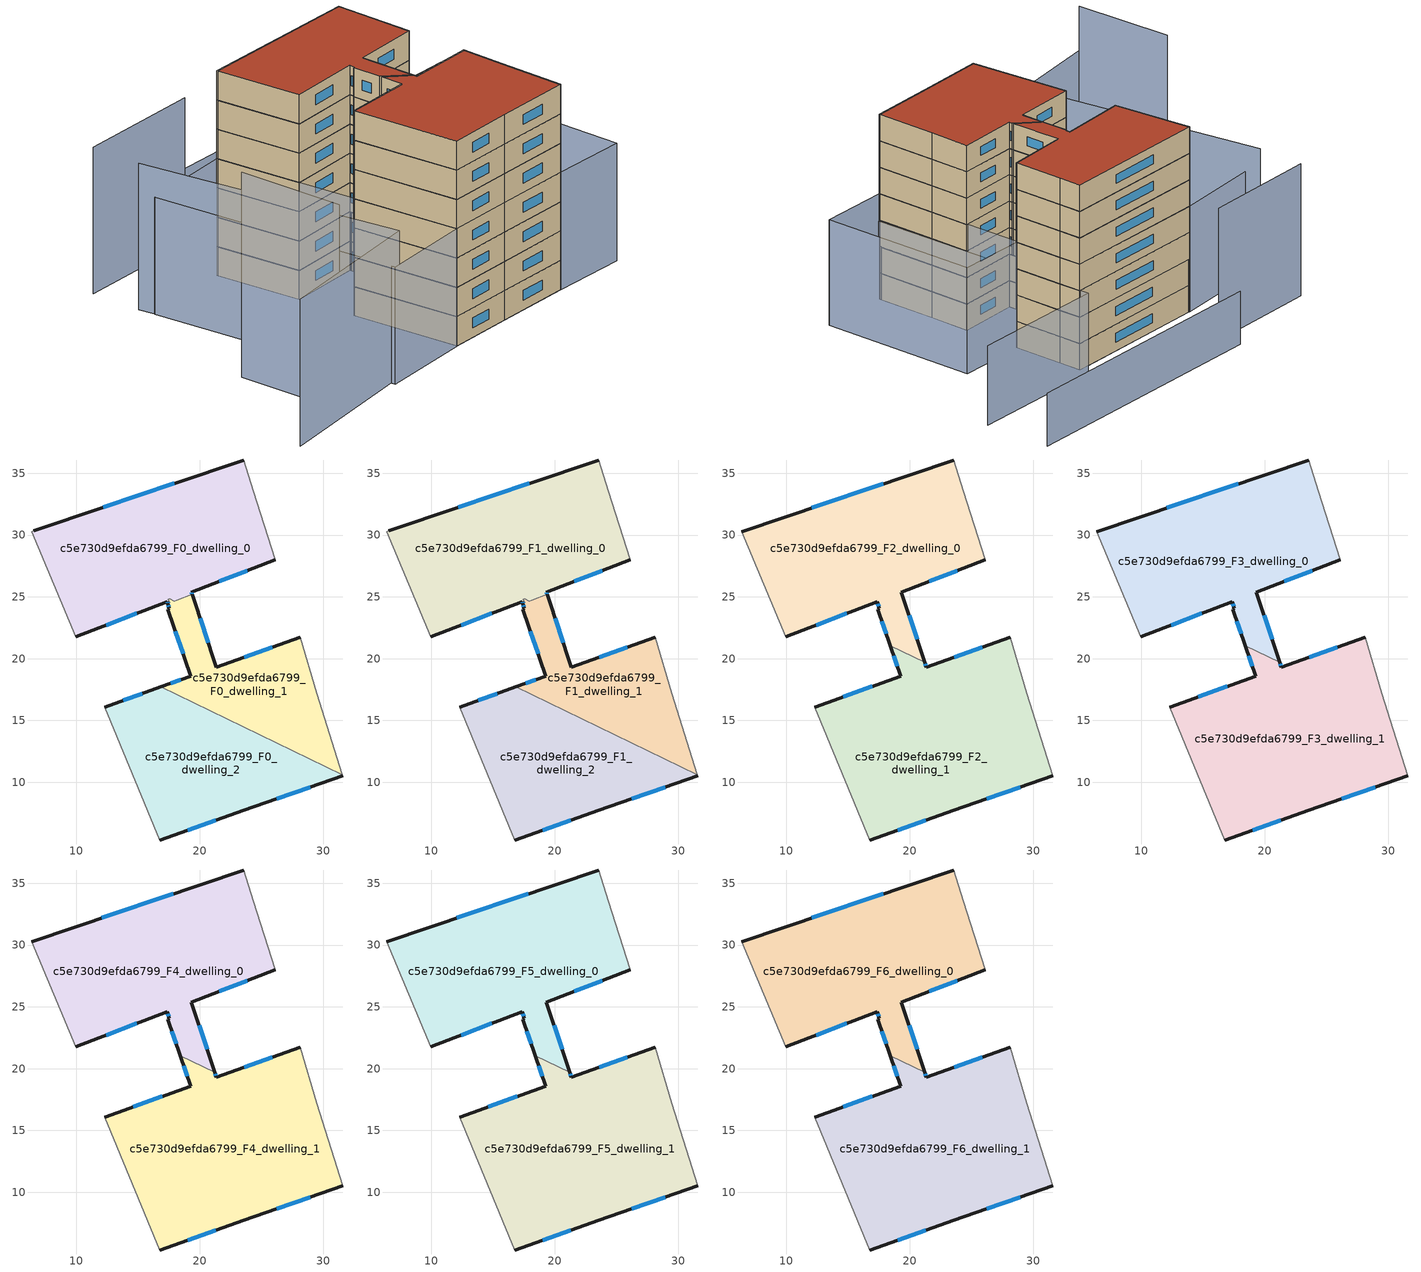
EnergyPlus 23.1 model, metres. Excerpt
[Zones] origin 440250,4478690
c5e730d9efda6799_F0_dwelling_0
 floor ground (EU_floor_Construction): 26.11,27.98 24.34,33.6 23.54,36.07 6.56,30.34 6.39,30.28 9.95,21.75 17.37,24.6 17.41,24.45 17.55,24.5 17.46,24.79 17.57,24.84 17.94,24.66 19.37,25.21 19.31,25.38 z0
 wall outside (EU_wall_Construction): 17.41,24.45 17.37,24.6 9.95,21.75 / 6.56,30.34 23.54,36.07 / 26.11,27.98 19.31,25.38 19.37,25.21 z0:3
 wall adiabatic (EU_wall_Construction): 9.95,21.75 6.39,30.28 6.56,30.34 / 23.54,36.07 24.34,33.6 26.11,27.98 z0:3
 wall to c5e730d9efda6799_F0_dwelling_1 (EU_wall_Construction): 17.94,24.66 17.57,24.84 17.46,24.79 17.55,24.5 17.41,24.45 / 18.13,24.73 17.95,24.66 / 19.37,25.21 18.14,24.73 z0:3
 window (EU_Window_Construction): 17.4,24.5 17.38,24.55 / 14.91,23.65 12.41,22.69 / 12.19,32.24 17.91,34.17 / 23.85,27.12 21.56,26.24 / 19.33,25.33 19.35,25.27 z0.99:2.01
c5e730d9efda6799_F0_dwelling_1
 floor ground (EU_floor_Construction): 31.54,10.6 29.48,17.19 28.11,21.73 21.35,19.32 19.37,25.21 17.94,24.66 17.57,24.84 17.46,24.79 17.55,24.5 17.41,24.45 17.53,24.08 17.41,24.01 19.26,18.58 16.85,17.71 z0
 wall outside (EU_wall_Construction): 16.85,17.71 19.26,18.58 17.41,24.01 17.53,24.08 17.41,24.45 / 19.37,25.21 21.35,19.32 28.11,21.73 z0:3
 wall adiabatic (EU_wall_Construction): 28.11,21.73 29.48,17.19 31.54,10.6 z0:3
 wall to c5e730d9efda6799_F0_dwelling_2 (EU_wall_Construction): 31.54,10.6 16.85,17.71 z0:3
 window (EU_Window_Construction): 17.65,18 18.46,18.29 / 18.64,20.38 18.02,22.21 / 17.49,24.2 17.45,24.33 / 20.02,23.25 20.69,21.27 / 23.59,20.11 25.87,20.93 z0.99:2.01
c5e730d9efda6799_F0_dwelling_2
 floor ground (EU_floor_Construction): 31.57,10.51 31.54,10.6 16.85,17.71 12.3,16.08 16.76,5.32 23.56,7.72 z0
 wall outside (EU_wall_Construction): 12.3,16.08 16.85,17.71 / 31.57,10.51 23.56,7.72 16.76,5.32 z0:3
 wall adiabatic (EU_wall_Construction): 31.54,10.6 31.57,10.51 / 16.76,5.32 12.3,16.08 z0:3
 window (EU_Window_Construction): 13.81,16.62 15.34,17.17 / 28.92,9.58 26.22,8.64 / 21.31,6.92 19.01,6.12 z0.99:2.01
c5e730d9efda6799_F1_dwelling_0
 floor to c5e730d9efda6799_F0_dwelling_0 (EU_floor_Construction): 26.11,27.98 24.34,33.6 23.54,36.07 6.56,30.34 6.39,30.28 9.95,21.75 17.37,24.6 17.41,24.45 17.55,24.5 17.46,24.79 17.57,24.84 17.94,24.66 19.37,25.21 19.31,25.38 z3
 wall outside (EU_wall_Construction): 17.41,24.45 17.37,24.6 9.95,21.75 / 6.56,30.34 23.54,36.07 / 26.11,27.98 19.31,25.38 19.37,25.21 z3:6
 wall adiabatic (EU_wall_Construction): 9.95,21.75 6.39,30.28 6.56,30.34 / 23.54,36.07 24.34,33.6 26.11,27.98 z3:6
 wall to c5e730d9efda6799_F1_dwelling_1 (EU_wall_Construction): 17.94,24.66 17.57,24.84 17.46,24.79 17.55,24.5 17.41,24.45 / 18.13,24.73 17.95,24.66 / 19.37,25.21 18.14,24.73 z3:6
 window (EU_Window_Construction): 17.4,24.5 17.38,24.55 / 14.91,23.65 12.41,22.69 / 12.19,32.24 17.91,34.17 / 23.85,27.12 21.56,26.24 / 19.33,25.33 19.35,25.27 z3.99:5.01
c5e730d9efda6799_F1_dwelling_1
 floor to c5e730d9efda6799_F0_dwelling_1 (EU_floor_Construction): 31.54,10.6 29.48,17.19 28.11,21.73 21.35,19.32 19.37,25.21 17.94,24.66 17.57,24.84 17.46,24.79 17.55,24.5 17.41,24.45 17.53,24.08 17.41,24.01 19.26,18.58 16.85,17.71 z3
 wall outside (EU_wall_Construction): 16.85,17.71 19.26,18.58 17.41,24.01 17.53,24.08 17.41,24.45 / 19.37,25.21 21.35,19.32 28.11,21.73 z3:6
 wall adiabatic (EU_wall_Construction): 28.11,21.73 29.48,17.19 31.54,10.6 z3:6
 wall to c5e730d9efda6799_F1_dwelling_2 (EU_wall_Construction): 31.54,10.6 16.85,17.71 z3:6
 window (EU_Window_Construction): 17.65,18 18.46,18.29 / 18.64,20.38 18.02,22.21 / 17.49,24.2 17.45,24.33 / 20.02,23.25 20.69,21.27 / 23.59,20.11 25.87,20.93 z3.99:5.01
c5e730d9efda6799_F1_dwelling_2
 floor to c5e730d9efda6799_F0_dwelling_2 (EU_floor_Construction): 31.57,10.51 31.54,10.6 16.85,17.71 12.3,16.08 16.76,5.32 23.56,7.72 z3
 wall outside (EU_wall_Construction): 12.3,16.08 16.85,17.71 / 31.57,10.51 23.56,7.72 16.76,5.32 z3:6
 wall adiabatic (EU_wall_Construction): 31.54,10.6 31.57,10.51 / 16.76,5.32 12.3,16.08 z3:6
 window (EU_Window_Construction): 13.81,16.62 15.34,17.17 / 28.92,9.58 26.22,8.64 / 21.31,6.92 19.01,6.12 z3.99:5.01
c5e730d9efda6799_F2_dwelling_0
 floor to c5e730d9efda6799_F1_dwelling_0 (EU_floor_Construction): 26.11,27.98 24.34,33.6 23.54,36.07 6.56,30.34 6.39,30.28 9.95,21.75 17.37,24.6 17.41,24.45 17.55,24.5 17.46,24.79 17.57,24.84 17.94,24.66 19.37,25.21 19.31,25.38 z6
 floor to c5e730d9efda6799_F1_dwelling_1 (EU_floor_Construction): 21.22,19.69 19.37,25.21 17.94,24.66 17.57,24.84 17.46,24.79 17.55,24.5 17.41,24.45 17.53,24.08 17.41,24.01 18.42,21.05 z6
 wall outside (EU_wall_Construction): 18.42,21.05 17.41,24.01 17.53,24.08 17.37,24.6 9.95,21.75 / 6.39,30.28 23.54,36.07 / 26.11,27.98 19.31,25.38 21.22,19.69 z6:9
 wall adiabatic (EU_wall_Construction): 9.95,21.75 6.39,30.28 / 23.54,36.07 24.34,33.6 26.11,27.98 z6:9
 wall to c5e730d9efda6799_F2_dwelling_1 (EU_wall_Construction): 21.22,19.69 18.42,21.05 z6:9
 window (EU_Window_Construction): 18.08,22.03 17.74,23.03 / 17.47,24.25 17.42,24.42 / 14.91,23.65 12.41,22.69 / 12.08,32.2 17.86,34.15 / 23.85,27.12 21.56,26.24 / 19.94,23.49 20.59,21.58 z6.99:8.01
c5e730d9efda6799_F2_dwelling_1
 floor to c5e730d9efda6799_F1_dwelling_1 (EU_floor_Construction): 31.54,10.6 29.48,17.19 28.11,21.73 21.35,19.32 21.22,19.69 18.42,21.05 19.26,18.58 16.85,17.71 z6
 floor to c5e730d9efda6799_F1_dwelling_2 (EU_floor_Construction): 31.57,10.51 31.54,10.6 16.85,17.71 12.3,16.08 16.76,5.32 23.56,7.72 z6
 wall outside (EU_wall_Construction): 12.3,16.08 19.26,18.58 18.42,21.05 / 21.22,19.69 21.35,19.32 28.11,21.73 / 31.57,10.51 23.56,7.72 16.76,5.32 z6:9
 wall adiabatic (EU_wall_Construction): 16.76,5.32 12.3,16.08 / 28.11,21.73 29.48,17.19 31.57,10.51 z6:9
 window (EU_Window_Construction): 21.31,6.92 19.01,6.12 / 14.61,16.91 16.95,17.75 / 18.98,19.4 18.69,20.23 / 21.26,19.56 21.31,19.44 / 23.59,20.11 25.87,20.93 / 28.92,9.58 26.22,8.64 z6.99:8.01
c5e730d9efda6799_F3_dwelling_0
 floor to c5e730d9efda6799_F2_dwelling_0 (EU_floor_Construction): 21.22,19.69 19.31,25.38 26.11,27.98 24.34,33.6 23.54,36.07 6.39,30.28 9.95,21.75 17.37,24.6 17.53,24.08 17.41,24.01 18.42,21.05 z9
 wall outside (EU_wall_Construction): 18.42,21.05 17.41,24.01 17.53,24.08 17.37,24.6 9.95,21.75 / 6.39,30.28 23.54,36.07 / 26.11,27.98 19.31,25.38 21.22,19.69 z9:12
 wall adiabatic (EU_wall_Construction): 9.95,21.75 6.39,30.28 / 23.54,36.07 24.34,33.6 26.11,27.98 z9:12
 wall to c5e730d9efda6799_F3_dwelling_1 (EU_wall_Construction): 21.22,19.69 18.42,21.05 z9:12
 window (EU_Window_Construction): 18.08,22.03 17.74,23.03 / 17.47,24.25 17.42,24.42 / 14.91,23.65 12.41,22.69 / 12.08,32.2 17.86,34.15 / 23.85,27.12 21.56,26.24 / 19.94,23.49 20.59,21.58 z9.99:11.01
c5e730d9efda6799_F3_dwelling_1
 floor to c5e730d9efda6799_F2_dwelling_1 (EU_floor_Construction): 31.57,10.51 29.48,17.19 28.11,21.73 21.35,19.32 21.22,19.69 18.42,21.05 19.26,18.58 12.3,16.08 16.76,5.32 23.56,7.72 z9
 wall outside (EU_wall_Construction): 12.3,16.08 19.26,18.58 18.42,21.05 / 21.22,19.69 21.35,19.32 28.11,21.73 / 31.57,10.51 23.56,7.72 16.76,5.32 z9:12
 wall adiabatic (EU_wall_Construction): 16.76,5.32 12.3,16.08 / 28.11,21.73 29.48,17.19 31.57,10.51 z9:12
 window (EU_Window_Construction): 21.31,6.92 19.01,6.12 / 14.61,16.91 16.95,17.75 / 18.98,19.4 18.69,20.23 / 21.26,19.56 21.31,19.44 / 23.59,20.11 25.87,20.93 / 28.92,9.58 26.22,8.64 z9.99:11.01
c5e730d9efda6799_F4_dwelling_0
 floor to c5e730d9efda6799_F3_dwelling_0 (EU_floor_Construction): 21.22,19.69 19.31,25.38 26.11,27.98 24.34,33.6 23.54,36.07 6.39,30.28 9.95,21.75 17.37,24.6 17.53,24.08 17.41,24.01 18.42,21.05 z12
 wall outside (EU_wall_Construction): 18.42,21.05 17.41,24.01 17.53,24.08 17.37,24.6 9.95,21.75 / 6.39,30.28 23.54,36.07 / 26.11,27.98 19.31,25.38 21.22,19.69 z12:15
 wall adiabatic (EU_wall_Construction): 9.95,21.75 6.39,30.28 / 23.54,36.07 24.34,33.6 26.11,27.98 z12:15
 wall to c5e730d9efda6799_F4_dwelling_1 (EU_wall_Construction): 21.22,19.69 18.42,21.05 z12:15
 window (EU_Window_Construction): 18.08,22.03 17.74,23.03 / 17.47,24.25 17.42,24.42 / 14.91,23.65 12.41,22.69 / 12.08,32.2 17.86,34.15 / 23.85,27.12 21.56,26.24 / 19.94,23.49 20.59,21.58 z12.99:14.01
c5e730d9efda6799_F4_dwelling_1
 floor to c5e730d9efda6799_F3_dwelling_1 (EU_floor_Construction): 31.57,10.51 29.48,17.19 28.11,21.73 21.35,19.32 21.22,19.69 18.42,21.05 19.26,18.58 12.3,16.08 16.76,5.32 23.56,7.72 z12
 wall outside (EU_wall_Construction): 12.3,16.08 19.26,18.58 18.42,21.05 / 21.22,19.69 21.35,19.32 28.11,21.73 / 31.57,10.51 23.56,7.72 16.76,5.32 z12:15
 wall adiabatic (EU_wall_Construction): 16.76,5.32 12.3,16.08 / 28.11,21.73 29.48,17.19 31.57,10.51 z12:15
 window (EU_Window_Construction): 21.31,6.92 19.01,6.12 / 14.61,16.91 16.95,17.75 / 18.98,19.4 18.69,20.23 / 21.26,19.56 21.31,19.44 / 23.59,20.11 25.87,20.93 / 28.92,9.58 26.22,8.64 z12.99:14.01
c5e730d9efda6799_F5_dwelling_0
 floor to c5e730d9efda6799_F4_dwelling_0 (EU_floor_Construction): 21.22,19.69 19.31,25.38 26.11,27.98 24.34,33.6 23.54,36.07 6.39,30.28 9.95,21.75 17.37,24.6 17.53,24.08 17.41,24.01 18.42,21.05 z15
 wall outside (EU_wall_Construction): 18.42,21.05 17.41,24.01 17.53,24.08 17.37,24.6 9.95,21.75 / 6.39,30.28 23.54,36.07 / 26.11,27.98 19.31,25.38 21.22,19.69 z15:18
 wall adiabatic (EU_wall_Construction): 9.95,21.75 6.39,30.28 / 23.54,36.07 24.34,33.6 26.11,27.98 z15:18
 wall to c5e730d9efda6799_F5_dwelling_1 (EU_wall_Construction): 21.22,19.69 18.42,21.05 z15:18
 window (EU_Window_Construction): 18.08,22.03 17.74,23.03 / 17.47,24.25 17.42,24.42 / 14.91,23.65 12.41,22.69 / 12.08,32.2 17.86,34.15 / 23.85,27.12 21.56,26.24 / 19.94,23.49 20.59,21.58 z15.99:17.01
c5e730d9efda6799_F5_dwelling_1
 floor to c5e730d9efda6799_F4_dwelling_1 (EU_floor_Construction): 31.57,10.51 29.48,17.19 28.11,21.73 21.35,19.32 21.22,19.69 18.42,21.05 19.26,18.58 12.3,16.08 16.76,5.32 23.56,7.72 z15
 wall outside (EU_wall_Construction): 12.3,16.08 19.26,18.58 18.42,21.05 / 21.22,19.69 21.35,19.32 28.11,21.73 / 31.57,10.51 23.56,7.72 16.76,5.32 z15:18
 wall adiabatic (EU_wall_Construction): 16.76,5.32 12.3,16.08 / 28.11,21.73 29.48,17.19 31.57,10.51 z15:18
 window (EU_Window_Construction): 21.31,6.92 19.01,6.12 / 14.61,16.91 16.95,17.75 / 18.98,19.4 18.69,20.23 / 21.26,19.56 21.31,19.44 / 23.59,20.11 25.87,20.93 / 28.92,9.58 26.22,8.64 z15.99:17.01
c5e730d9efda6799_F6_dwelling_0
 floor to c5e730d9efda6799_F5_dwelling_0 (EU_floor_Construction): 21.22,19.69 19.31,25.38 26.11,27.98 24.34,33.6 23.54,36.07 6.39,30.28 9.95,21.75 17.37,24.6 17.53,24.08 17.41,24.01 18.42,21.05 z18
 wall outside (EU_wall_Construction): 18.42,21.05 17.41,24.01 17.53,24.08 17.37,24.6 9.95,21.75 / 6.39,30.28 23.54,36.07 / 26.11,27.98 19.31,25.38 21.22,19.69 z18:21
 wall adiabatic (EU_wall_Construction): 9.95,21.75 6.39,30.28 / 23.54,36.07 24.34,33.6 26.11,27.98 z18:21
 wall to c5e730d9efda6799_F6_dwelling_1 (EU_wall_Construction): 21.22,19.69 18.42,21.05 z18:21
 window (EU_Window_Construction): 18.08,22.03 17.74,23.03 / 17.47,24.25 17.42,24.42 / 14.91,23.65 12.41,22.69 / 12.08,32.2 17.86,34.15 / 23.85,27.12 21.56,26.24 / 19.94,23.49 20.59,21.58 z18.99:20.01
 roof outside (EU_roof_Construction): 23.54,36.07 24.34,33.6 26.11,27.98 19.31,25.38 21.22,19.69 18.42,21.05 17.41,24.01 17.53,24.08 17.37,24.6 9.95,21.75 6.39,30.28 z21
c5e730d9efda6799_F6_dwelling_1
 floor to c5e730d9efda6799_F5_dwelling_1 (EU_floor_Construction): 31.57,10.51 29.48,17.19 28.11,21.73 21.35,19.32 21.22,19.69 18.42,21.05 19.26,18.58 12.3,16.08 16.76,5.32 23.56,7.72 z18
 wall outside (EU_wall_Construction): 12.3,16.08 19.26,18.58 18.42,21.05 / 21.22,19.69 21.35,19.32 28.11,21.73 / 31.57,10.51 23.56,7.72 16.76,5.32 z18:21
 wall adiabatic (EU_wall_Construction): 16.76,5.32 12.3,16.08 / 28.11,21.73 29.48,17.19 31.57,10.51 z18:21
 window (EU_Window_Construction): 21.31,6.92 19.01,6.12 / 14.61,16.91 16.95,17.75 / 18.98,19.4 18.69,20.23 / 21.26,19.56 21.31,19.44 / 23.59,20.11 25.87,20.93 / 28.92,9.58 26.22,8.64 z18.99:20.01
 roof outside (EU_roof_Construction): 28.11,21.73 29.48,17.19 31.57,10.51 23.56,7.72 16.76,5.32 12.3,16.08 19.26,18.58 18.42,21.05 21.22,19.69 21.35,19.32 z21
shading: -3.02,26.31 6.39,30.28 / 6.39,30.28 16.89,5.38 / 16.89,5.38 7.48,1.41 / 7.48,1.41 -3.02,26.31 / 33.68,30.51 39.33,13.01 / 39.33,13.01 31.57,10.51 / 31.57,10.51 25.93,28 / 25.93,28 33.68,30.51 z0:12; 7.62,37.71 -5.34,33.22 / -3.76,27.96 8.56,2.49 / 8.56,2.49 -7.25,-5.16 z0:15; 36.29,49.7 6.26,39.72 z0:6; -3.68,10.42 0.08,-0.43 z0:21; 31.78,10.74 23.13,37.03 / 23.13,37.03 38.7,42.15 z0:9
[Building]
EU S2 Campaign: North Axis=0; Terrain=City; Solar Distribution=FullExterior
[Site:Location]
Madrid: Latitude=40.5; Longitude=-3.5; Time Zone=1; Elevation=609
[SizingPeriod:WeatherFileDays]
AnnualSizingPeriod: Begin Month=1; Begin Day of Month=1; End Month=12; End Day of Month=31; Day of Week for Start Day=Monday; Use Weather File Daylight Saving Period=No; Use Weather File Rain and Snow Indicators=No
[MATERIAL]
EU_InternalMass_Material: Roughness=MediumRough; Thickness=0.1; Conductivity=1; Density=1800; Specific Heat=900; Thermal Absorptance=0.9; Solar Absorptance=0.7; Visible Absorptance=0.7
[MATERIAL:NOMASS] Roughness=MediumRough; Thermal Absorptance=0.9; Solar Absorptance=0.7; Visible Absorptance=0.7
Name | Thermal Resistance
EU_wall_NoMass | 0.609216
EU_roof_NoMass | 0.513268
EU_floor_NoMass | 0.568163
[WINDOWMATERIAL:SIMPLEGLAZINGSYSTEM]
EU_Window_SimpleGlazing: UFactor=5.50606; Solar Heat Gain Coefficient=0.85; Visible Transmittance=0.85
[CONSTRUCTION]
EU_wall_Construction: EU_wall_NoMass
EU_roof_Construction: EU_roof_NoMass
EU_floor_Construction: EU_floor_NoMass
EU_InternalMass_Construction: EU_InternalMass_Material
EU_Window_Construction: EU_Window_SimpleGlazing
[ZONE] Type=1; Multiplier=1; Ceiling Height=autocalculate; Floor Area=autocalculate; Part of Total Floor Area=Yes
Name | Volume
c5e730d9efda6799_F0_dwelling_0; c5e730d9efda6799_F1_dwelling_0 | 471.213
c5e730d9efda6799_F2_dwelling_0 | 502.647
c5e730d9efda6799_F3_dwelling_0; c5e730d9efda6799_F4_dwelling_0; c5e730d9efda6799_F5_dwelling_0; c5e730d9efda6799_F6_dwelling_0 | 502.671
c5e730d9efda6799_F0_dwelling_1; c5e730d9efda6799_F1_dwelling_1 | 249.465
c5e730d9efda6799_F2_dwelling_1 | 578.395
c5e730d9efda6799_F3_dwelling_1; c5e730d9efda6799_F4_dwelling_1; c5e730d9efda6799_F5_dwelling_1; c5e730d9efda6799_F6_dwelling_1 | 578.401
c5e730d9efda6799_F0_dwelling_2; c5e730d9efda6799_F1_dwelling_2 | 360.372
[INTERNALMASS] Construction=EU_InternalMass_Construction
Name | Zone or ZoneList | Surface Area
c5e730d9efda6799_F0_dwelling_0_EU_InternalMass | c5e730d9efda6799_F0_dwelling_0 | 157.075
c5e730d9efda6799_F0_dwelling_1_EU_InternalMass | c5e730d9efda6799_F0_dwelling_1 | 83.1554
c5e730d9efda6799_F0_dwelling_2_EU_InternalMass | c5e730d9efda6799_F0_dwelling_2 | 120.124
c5e730d9efda6799_F1_dwelling_0_EU_InternalMass | c5e730d9efda6799_F1_dwelling_0 | 157.075
c5e730d9efda6799_F1_dwelling_1_EU_InternalMass | c5e730d9efda6799_F1_dwelling_1 | 83.1554
c5e730d9efda6799_F1_dwelling_2_EU_InternalMass | c5e730d9efda6799_F1_dwelling_2 | 120.124
c5e730d9efda6799_F2_dwelling_0_EU_InternalMass | c5e730d9efda6799_F2_dwelling_0 | 167.557
c5e730d9efda6799_F2_dwelling_1_EU_InternalMass | c5e730d9efda6799_F2_dwelling_1 | 192.8
c5e730d9efda6799_F3_dwelling_0_EU_InternalMass | c5e730d9efda6799_F3_dwelling_0 | 167.557
c5e730d9efda6799_F3_dwelling_1_EU_InternalMass | c5e730d9efda6799_F3_dwelling_1 | 192.8
c5e730d9efda6799_F4_dwelling_0_EU_InternalMass | c5e730d9efda6799_F4_dwelling_0 | 167.557
c5e730d9efda6799_F4_dwelling_1_EU_InternalMass | c5e730d9efda6799_F4_dwelling_1 | 192.8
c5e730d9efda6799_F5_dwelling_0_EU_InternalMass | c5e730d9efda6799_F5_dwelling_0 | 167.557
c5e730d9efda6799_F5_dwelling_1_EU_InternalMass | c5e730d9efda6799_F5_dwelling_1 | 192.8
c5e730d9efda6799_F6_dwelling_0_EU_InternalMass | c5e730d9efda6799_F6_dwelling_0 | 167.557
c5e730d9efda6799_F6_dwelling_1_EU_InternalMass | c5e730d9efda6799_F6_dwelling_1 | 192.8
[OTHEREQUIPMENT] Fuel Type=Electricity; Design Level Calculation Method=Watts/Area; Power per Zone Floor Area=1; Fraction Latent=0; Fraction Radiant=0; Fraction Lost=0; Carbon Dioxide Generation Rate=0; EndUse Subcategory=EU_Step8_InternalGains
Name | Zone or ZoneList or Space or SpaceList | Schedule
EU_Step8_InternalGain_c5e730d9efda6799_F0_dwelling_0_f000 | c5e730d9efda6799_F0_dwelling_0 | EU_Step8_GainSchedule_c5e730d9efda6799_F0_dwelling_0_f000
EU_Step8_InternalGain_c5e730d9efda6799_F0_dwelling_1_f000 | c5e730d9efda6799_F0_dwelling_1 | EU_Step8_GainSchedule_c5e730d9efda6799_F0_dwelling_1_f000
EU_Step8_InternalGain_c5e730d9efda6799_F0_dwelling_2_f000 | c5e730d9efda6799_F0_dwelling_2 | EU_Step8_GainSchedule_c5e730d9efda6799_F0_dwelling_2_f000
EU_Step8_InternalGain_c5e730d9efda6799_F1_dwelling_0_f000 | c5e730d9efda6799_F1_dwelling_0 | EU_Step8_GainSchedule_c5e730d9efda6799_F1_dwelling_0_f000
EU_Step8_InternalGain_c5e730d9efda6799_F1_dwelling_1_f000 | c5e730d9efda6799_F1_dwelling_1 | EU_Step8_GainSchedule_c5e730d9efda6799_F1_dwelling_1_f000
EU_Step8_InternalGain_c5e730d9efda6799_F1_dwelling_2_f000 | c5e730d9efda6799_F1_dwelling_2 | EU_Step8_GainSchedule_c5e730d9efda6799_F1_dwelling_2_f000
EU_Step8_InternalGain_c5e730d9efda6799_F2_dwelling_0_f000 | c5e730d9efda6799_F2_dwelling_0 | EU_Step8_GainSchedule_c5e730d9efda6799_F2_dwelling_0_f000
EU_Step8_InternalGain_c5e730d9efda6799_F2_dwelling_1_f000 | c5e730d9efda6799_F2_dwelling_1 | EU_Step8_GainSchedule_c5e730d9efda6799_F2_dwelling_1_f000
EU_Step8_InternalGain_c5e730d9efda6799_F3_dwelling_0_f000 | c5e730d9efda6799_F3_dwelling_0 | EU_Step8_GainSchedule_c5e730d9efda6799_F3_dwelling_0_f000
EU_Step8_InternalGain_c5e730d9efda6799_F3_dwelling_1_f000 | c5e730d9efda6799_F3_dwelling_1 | EU_Step8_GainSchedule_c5e730d9efda6799_F3_dwelling_1_f000
EU_Step8_InternalGain_c5e730d9efda6799_F4_dwelling_0_f000 | c5e730d9efda6799_F4_dwelling_0 | EU_Step8_GainSchedule_c5e730d9efda6799_F4_dwelling_0_f000
EU_Step8_InternalGain_c5e730d9efda6799_F4_dwelling_1_f000 | c5e730d9efda6799_F4_dwelling_1 | EU_Step8_GainSchedule_c5e730d9efda6799_F4_dwelling_1_f000
EU_Step8_InternalGain_c5e730d9efda6799_F5_dwelling_0_f000 | c5e730d9efda6799_F5_dwelling_0 | EU_Step8_GainSchedule_c5e730d9efda6799_F5_dwelling_0_f000
EU_Step8_InternalGain_c5e730d9efda6799_F5_dwelling_1_f000 | c5e730d9efda6799_F5_dwelling_1 | EU_Step8_GainSchedule_c5e730d9efda6799_F5_dwelling_1_f000
EU_Step8_InternalGain_c5e730d9efda6799_F6_dwelling_0_f000 | c5e730d9efda6799_F6_dwelling_0 | EU_Step8_GainSchedule_c5e730d9efda6799_F6_dwelling_0_f000
EU_Step8_InternalGain_c5e730d9efda6799_F6_dwelling_1_f000 | c5e730d9efda6799_F6_dwelling_1 | EU_Step8_GainSchedule_c5e730d9efda6799_F6_dwelling_1_f000
[ZONEVENTILATION:DESIGNFLOWRATE] Schedule=EU_AlwaysOn; Design Flow Rate Calculation Method=AirChanges/Hour; Air Changes per Hour=0.752966; Ventilation Type=Natural; Fan Pressure Rise=0; Fan Total Efficiency=1; Constant Term Coefficient=1; Temperature Term Coefficient=0; Velocity Term Coefficient=0; Velocity Squared Term Coefficient=0; Minimum Indoor Temperature=-100; Maximum Indoor Temperature=100; Delta Temperature=-100; Minimum Outdoor Temperature=-100; Maximum Outdoor Temperature=100; Maximum Wind Speed=40
Name | Zone or ZoneList or Space or SpaceList
EU_ConstantAir_c5e730d9efda6799_F0_dwelling_0 | c5e730d9efda6799_F0_dwelling_0
EU_ConstantAir_c5e730d9efda6799_F0_dwelling_1 | c5e730d9efda6799_F0_dwelling_1
EU_ConstantAir_c5e730d9efda6799_F0_dwelling_2 | c5e730d9efda6799_F0_dwelling_2
EU_ConstantAir_c5e730d9efda6799_F1_dwelling_0 | c5e730d9efda6799_F1_dwelling_0
EU_ConstantAir_c5e730d9efda6799_F1_dwelling_1 | c5e730d9efda6799_F1_dwelling_1
EU_ConstantAir_c5e730d9efda6799_F1_dwelling_2 | c5e730d9efda6799_F1_dwelling_2
EU_ConstantAir_c5e730d9efda6799_F2_dwelling_0 | c5e730d9efda6799_F2_dwelling_0
EU_ConstantAir_c5e730d9efda6799_F2_dwelling_1 | c5e730d9efda6799_F2_dwelling_1
EU_ConstantAir_c5e730d9efda6799_F3_dwelling_0 | c5e730d9efda6799_F3_dwelling_0
EU_ConstantAir_c5e730d9efda6799_F3_dwelling_1 | c5e730d9efda6799_F3_dwelling_1
EU_ConstantAir_c5e730d9efda6799_F4_dwelling_0 | c5e730d9efda6799_F4_dwelling_0
EU_ConstantAir_c5e730d9efda6799_F4_dwelling_1 | c5e730d9efda6799_F4_dwelling_1
EU_ConstantAir_c5e730d9efda6799_F5_dwelling_0 | c5e730d9efda6799_F5_dwelling_0
EU_ConstantAir_c5e730d9efda6799_F5_dwelling_1 | c5e730d9efda6799_F5_dwelling_1
EU_ConstantAir_c5e730d9efda6799_F6_dwelling_0 | c5e730d9efda6799_F6_dwelling_0
EU_ConstantAir_c5e730d9efda6799_F6_dwelling_1 | c5e730d9efda6799_F6_dwelling_1
[HVACTEMPLATE:THERMOSTAT] Constant Heating Setpoint=20; Constant Cooling Setpoint=50
EU_HeatOnly_c5e730d9efda6799_F0_dwelling_0; EU_HeatOnly_c5e730d9efda6799_F0_dwelling_1; EU_HeatOnly_c5e730d9efda6799_F0_dwelling_2; EU_HeatOnly_c5e730d9efda6799_F1_dwelling_0; EU_HeatOnly_c5e730d9efda6799_F1_dwelling_1; EU_HeatOnly_c5e730d9efda6799_F1_dwelling_2; EU_HeatOnly_c5e730d9efda6799_F2_dwelling_0; EU_HeatOnly_c5e730d9efda6799_F2_dwelling_1; EU_HeatOnly_c5e730d9efda6799_F3_dwelling_0; EU_HeatOnly_c5e730d9efda6799_F3_dwelling_1; EU_HeatOnly_c5e730d9efda6799_F4_dwelling_0; EU_HeatOnly_c5e730d9efda6799_F4_dwelling_1; EU_HeatOnly_c5e730d9efda6799_F5_dwelling_0; EU_HeatOnly_c5e730d9efda6799_F5_dwelling_1; EU_HeatOnly_c5e730d9efda6799_F6_dwelling_0; EU_HeatOnly_c5e730d9efda6799_F6_dwelling_1
[HVACTEMPLATE:ZONE:IDEALLOADSAIRSYSTEM] System Availability Schedule=EU_AlwaysOn; Maximum Heating Supply Air Temperature=50; Minimum Cooling Supply Air Temperature=13; Maximum Heating Supply Air Humidity Ratio=0.0156; Minimum Cooling Supply Air Humidity Ratio=0.0077; Heating Limit=NoLimit; Cooling Limit=NoLimit; Heating Availability Schedule=EU_AlwaysOn; Cooling Availability Schedule=EU_CoolingOff; Dehumidification Control Type=ConstantSensibleHeatRatio; Cooling Sensible Heat Ratio=0.7; Dehumidification Setpoint=60; Humidification Control Type=None; Humidification Setpoint=30; Outdoor Air Method=None; Outdoor Air Flow Rate per Person=0.00944; Outdoor Air Flow Rate per Zone Floor Area=0; Outdoor Air Flow Rate per Zone=0; Demand Controlled Ventilation Type=None; Outdoor Air Economizer Type=NoEconomizer; Heat Recovery Type=None; Sensible Heat Recovery Effectiveness=0.7; Latent Heat Recovery Effectiveness=0.65
Name | Template Thermostat
c5e730d9efda6799_F0_dwelling_0 | EU_HeatOnly_c5e730d9efda6799_F0_dwelling_0
c5e730d9efda6799_F0_dwelling_1 | EU_HeatOnly_c5e730d9efda6799_F0_dwelling_1
c5e730d9efda6799_F0_dwelling_2 | EU_HeatOnly_c5e730d9efda6799_F0_dwelling_2
c5e730d9efda6799_F1_dwelling_0 | EU_HeatOnly_c5e730d9efda6799_F1_dwelling_0
c5e730d9efda6799_F1_dwelling_1 | EU_HeatOnly_c5e730d9efda6799_F1_dwelling_1
c5e730d9efda6799_F1_dwelling_2 | EU_HeatOnly_c5e730d9efda6799_F1_dwelling_2
c5e730d9efda6799_F2_dwelling_0 | EU_HeatOnly_c5e730d9efda6799_F2_dwelling_0
c5e730d9efda6799_F2_dwelling_1 | EU_HeatOnly_c5e730d9efda6799_F2_dwelling_1
c5e730d9efda6799_F3_dwelling_0 | EU_HeatOnly_c5e730d9efda6799_F3_dwelling_0
c5e730d9efda6799_F3_dwelling_1 | EU_HeatOnly_c5e730d9efda6799_F3_dwelling_1
c5e730d9efda6799_F4_dwelling_0 | EU_HeatOnly_c5e730d9efda6799_F4_dwelling_0
c5e730d9efda6799_F4_dwelling_1 | EU_HeatOnly_c5e730d9efda6799_F4_dwelling_1
c5e730d9efda6799_F5_dwelling_0 | EU_HeatOnly_c5e730d9efda6799_F5_dwelling_0
c5e730d9efda6799_F5_dwelling_1 | EU_HeatOnly_c5e730d9efda6799_F5_dwelling_1
c5e730d9efda6799_F6_dwelling_0 | EU_HeatOnly_c5e730d9efda6799_F6_dwelling_0
c5e730d9efda6799_F6_dwelling_1 | EU_HeatOnly_c5e730d9efda6799_F6_dwelling_1
[SIZING:ZONE] Zone Cooling Design Supply Air Temperature Input Method=SupplyAirTemperature; Zone Cooling Design Supply Air Temperature=13; Zone Heating Design Supply Air Temperature Input Method=SupplyAirTemperature; Zone Heating Design Supply Air Temperature=50; Zone Cooling Design Supply Air Humidity Ratio=0.008; Zone Heating Design Supply Air Humidity Ratio=0.008; Cooling Design Air Flow Method=DesignDay; Cooling Design Air Flow Rate=0; Cooling Minimum Air Flow per Zone Floor Area=0.000762; Cooling Minimum Air Flow=0; Cooling Minimum Air Flow Fraction=0.2; Heating Design Air Flow Method=DesignDay; Heating Design Air Flow Rate=0; Heating Maximum Air Flow per Zone Floor Area=0.002032; Heating Maximum Air Flow=0.141576; Heating Maximum Air Flow Fraction=0.3; Account for Dedicated Outdoor Air System=No; Dedicated Outdoor Air System Control Strategy=NeutralSupplyAir; Dedicated Outdoor Air Low Setpoint Temperature for Design=autosize; Dedicated Outdoor Air High Setpoint Temperature for Design=autosize; Zone Load Sizing Method=Sensible Load Only No Latent Load; Zone Latent Cooling Design Supply Air Humidity Ratio Input Method=HumidityRatioDifference; Zone Cooling Design Supply Air Humidity Ratio Difference=0.005; Zone Latent Heating Design Supply Air Humidity Ratio Input Method=HumidityRatioDifference; Zone Humidification Design Supply Air Humidity Ratio Difference=0.005
c5e730d9efda6799_F0_dwelling_0; c5e730d9efda6799_F0_dwelling_1; c5e730d9efda6799_F0_dwelling_2; c5e730d9efda6799_F1_dwelling_0; c5e730d9efda6799_F1_dwelling_1; c5e730d9efda6799_F1_dwelling_2; c5e730d9efda6799_F2_dwelling_0; c5e730d9efda6799_F2_dwelling_1; c5e730d9efda6799_F3_dwelling_0; c5e730d9efda6799_F3_dwelling_1; c5e730d9efda6799_F4_dwelling_0; c5e730d9efda6799_F4_dwelling_1; c5e730d9efda6799_F5_dwelling_0; c5e730d9efda6799_F5_dwelling_1; c5e730d9efda6799_F6_dwelling_0; c5e730d9efda6799_F6_dwelling_1
[SCHEDULE:CONSTANT]
Name | Hourly Value
EU_AlwaysOn | 1
EU_CoolingOff | 0
[SCHEDULE:FILE] Column Number=1; Rows to Skip at Top=0; Number of Hours of Data=8760; Column Separator=Comma; Interpolate to Timestep=No; Minutes per Item=60; Adjust Schedule for Daylight Savings=Yes
Name | File
EU_Step8_GainSchedule_c5e730d9efda6799_F0_dwelling_0_f000 | ../../schedules/c5e730d9efda6799/c5e730d9efda6799_F0_dwelling_0_f000_gain.csv
EU_Step8_GainSchedule_c5e730d9efda6799_F0_dwelling_1_f000 | ../../schedules/c5e730d9efda6799/c5e730d9efda6799_F0_dwelling_1_f000_gain.csv
EU_Step8_GainSchedule_c5e730d9efda6799_F0_dwelling_2_f000 | ../../schedules/c5e730d9efda6799/c5e730d9efda6799_F0_dwelling_2_f000_gain.csv
EU_Step8_GainSchedule_c5e730d9efda6799_F1_dwelling_0_f000 | ../../schedules/c5e730d9efda6799/c5e730d9efda6799_F1_dwelling_0_f000_gain.csv
EU_Step8_GainSchedule_c5e730d9efda6799_F1_dwelling_1_f000 | ../../schedules/c5e730d9efda6799/c5e730d9efda6799_F1_dwelling_1_f000_gain.csv
EU_Step8_GainSchedule_c5e730d9efda6799_F1_dwelling_2_f000 | ../../schedules/c5e730d9efda6799/c5e730d9efda6799_F1_dwelling_2_f000_gain.csv
EU_Step8_GainSchedule_c5e730d9efda6799_F2_dwelling_0_f000 | ../../schedules/c5e730d9efda6799/c5e730d9efda6799_F2_dwelling_0_f000_gain.csv
EU_Step8_GainSchedule_c5e730d9efda6799_F2_dwelling_1_f000 | ../../schedules/c5e730d9efda6799/c5e730d9efda6799_F2_dwelling_1_f000_gain.csv
EU_Step8_GainSchedule_c5e730d9efda6799_F3_dwelling_0_f000 | ../../schedules/c5e730d9efda6799/c5e730d9efda6799_F3_dwelling_0_f000_gain.csv
EU_Step8_GainSchedule_c5e730d9efda6799_F3_dwelling_1_f000 | ../../schedules/c5e730d9efda6799/c5e730d9efda6799_F3_dwelling_1_f000_gain.csv
EU_Step8_GainSchedule_c5e730d9efda6799_F4_dwelling_0_f000 | ../../schedules/c5e730d9efda6799/c5e730d9efda6799_F4_dwelling_0_f000_gain.csv
EU_Step8_GainSchedule_c5e730d9efda6799_F4_dwelling_1_f000 | ../../schedules/c5e730d9efda6799/c5e730d9efda6799_F4_dwelling_1_f000_gain.csv
EU_Step8_GainSchedule_c5e730d9efda6799_F5_dwelling_0_f000 | ../../schedules/c5e730d9efda6799/c5e730d9efda6799_F5_dwelling_0_f000_gain.csv
EU_Step8_GainSchedule_c5e730d9efda6799_F5_dwelling_1_f000 | ../../schedules/c5e730d9efda6799/c5e730d9efda6799_F5_dwelling_1_f000_gain.csv
EU_Step8_GainSchedule_c5e730d9efda6799_F6_dwelling_0_f000 | ../../schedules/c5e730d9efda6799/c5e730d9efda6799_F6_dwelling_0_f000_gain.csv
EU_Step8_GainSchedule_c5e730d9efda6799_F6_dwelling_1_f000 | ../../schedules/c5e730d9efda6799/c5e730d9efda6799_F6_dwelling_1_f000_gain.csv
